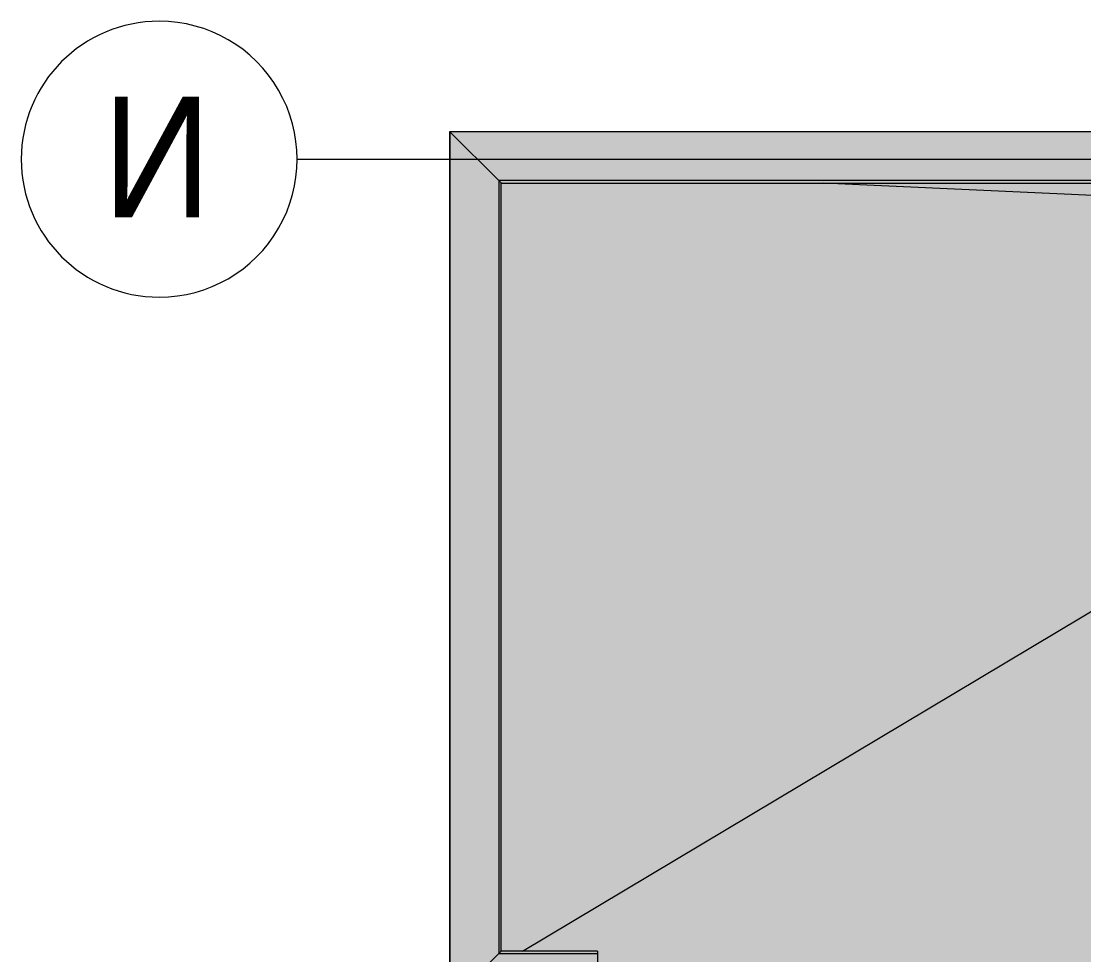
# Model space of a CAD drawing. Header units: millimetres. Extents: x 2623 to 211276, y -8553 to 29000.
# Drawn here: x 75642 to 91047, y 15466 to 29000 of the extents above; entities that cross this region are included whole.
import ezdxf

# ---------------------------------------------------------------- set-up
doc = ezdxf.new("R2010")
doc.units = ezdxf.units.MM
for name, color, linetype, lineweight in [('A-DETL-2', 7, 'Continuous', 5), ('A-GENM-1', 7, 'Continuous', 5), ('Оси', 7, 'Continuous', 9), ('Оси-1', 7, 'Continuous', 20)]:
    doc.layers.add(name, color=color, linetype=linetype, lineweight=lineweight)
doc.layers.add('A-DETL-GENF-7', color=7, linetype='Continuous', lineweight=9, true_color=0xc0c0c0, transparency=0.4)
doc.layers.add('A-FLOR-2', color=7, linetype='Continuous', lineweight=5, true_color=0xb7b7b7)
doc.layers.add('A-GENM-2', color=7, linetype='Continuous', lineweight=5, true_color=0x737373)
doc.styles.add('Arial_1', font='arial.ttf', dxfattribs={"width": 0.9, "height": 1750})

# ---------------------------------------------------------------- blocks, each defined once
blk = doc.blocks.new('парапет1 - парапет-18629556-3_1_1_птичка')
at = {"layer": 'A-GENM-1'}
for p, q in [((-2411, 27400), (33928, 27400)), ((-2411, 14773), (-2411, 27400))]:
    blk.add_line(p, q, dxfattribs=at)
at = {"layer": 'A-GENM-2'}
for p, q in [((-2409, 27398), (-1702, 26691)), ((33219, 26691), (-1702, 26691)), ((-1702, 26691), (-1666, 26655)), ((-1702, 26691), (-1702, 15482)), ((-1665, 26654), (33182, 26654)), ((-1665, 15519), (-1665, 26654)), ((-2409, 14775), (-1702, 15482)), ((-1702, 15482), (-1666, 15518)), ((-1702, 15482), (-268, 15482)), ((-268, 15519), (-1665, 15519)), ((-268, 15519), (-268, 15518)), ((-268, 15518), (-268, 15482)), ((-268, 15482), (-268, 15358))]:
    blk.add_line(p, q, dxfattribs=at)
for points in [[(-1666, 26655), (-1665, 26654), (-1665, 26654), (-1665, 26654), (-1665, 26654)], [(-1666, 15518), (-1665, 15519), (-1665, 15519), (-1665, 15519), (-1665, 15519)]]:
    blk.add_open_spline(points, degree=3, dxfattribs=at)
blk = doc.blocks.new('Ось сетки - D8-29747960-3_1_1_птичка')
at = {"layer": 'Оси-1'}
for start, end in [(360, 180), (180, 360)]:
    blk.add_arc((0, 0), 4, start, end, dxfattribs=at)

msp = doc.modelspace()

# ---------------------------------------------------------------- hatches: boundary and pattern name
at = {"layer": 'A-DETL-GENF-7'}
msp.add_hatch(color=256, dxfattribs=at).paths.add_polyline_path([(83338.3, 14774.9), (83998.1, 14774.9), (83998.1, 15358), (123026.1, 15358), (123026.1, 23888.3), (118194.2, 23888.3), (118194.2, 27398.1), (81857, 27398.1), (81857, 14774.9), (82872.2, 14774.9)])

# ---------------------------------------------------------------- linework, layer by layer
at = {"layer": 'A-DETL-2'}
for p, q in [((118194.2, 27398.1), (81857, 27398.1)), ((81857, 27398.1), (81857, 14774.9))]:
    msp.add_line(p, q, dxfattribs=at)
at = {"layer": 'A-FLOR-2'}
for p, q in [((98576.1, 26130), (87266.4, 26653.6)), ((82908, 15518.4), (98576.1, 24880))]:
    msp.add_line(p, q, dxfattribs=at)
at = {"layer": 'Оси'}
msp.add_line((79641.8, 27000), (92141.8, 27000), dxfattribs=at)

# ---------------------------------------------------------------- block references
at = {"layer": 'A-GENM-1'}
msp.add_blockref('парапет1 - парапет-18629556-3_1_1_птичка', (84266.1, 0), dxfattribs=at)
at = {"layer": 'Оси-1', "xscale": 499.9999999999995, "yscale": 499.9999999999995, "zscale": 499.9999999999995, "rotation": 269.9999999999995}
msp.add_blockref('Ось сетки - D8-29747960-3_1_1_птичка', (77641.8, 27000), dxfattribs=at)

# ---------------------------------------------------------------- texts
at = {"layer": 'Оси', "insert": (76819.4, 27905.2), "char_height": 1750, "width": 1948.101, "attachment_point": 1, "style": 'Arial_1'}
msp.add_mtext('\\fArial|b0|i0|c204|p34|;\\W.9;И', dxfattribs=at)

doc.saveas('drawing.dxf')
